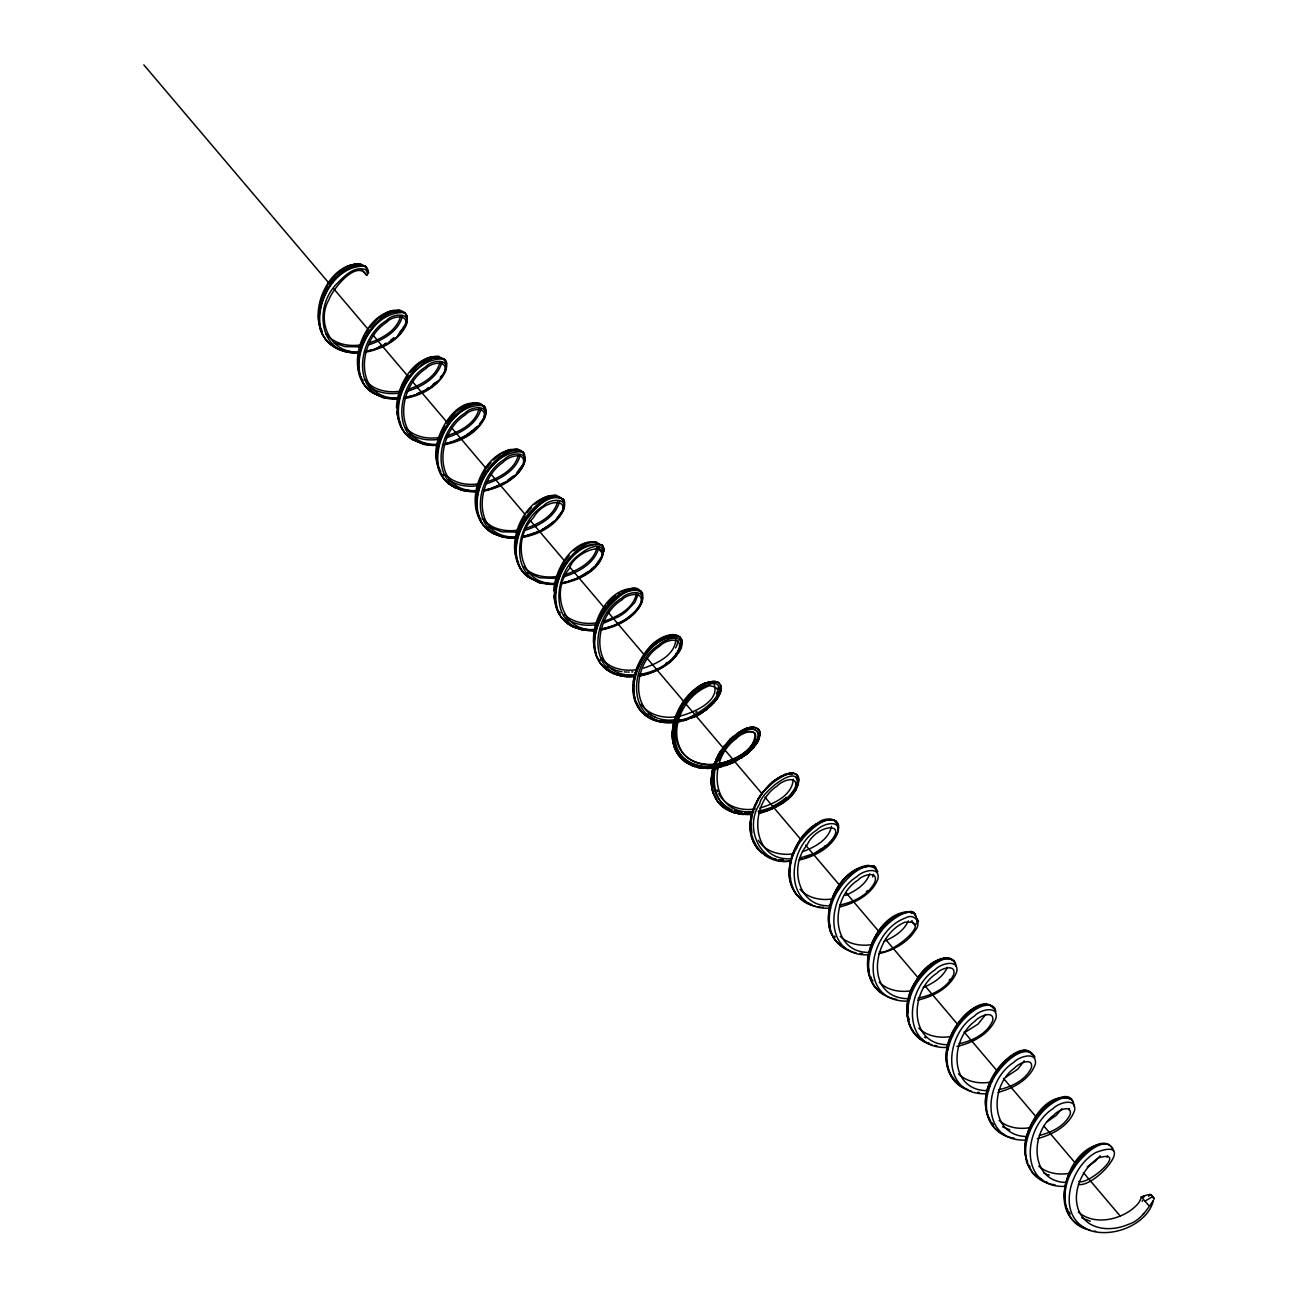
<?xml version="1.0" encoding="UTF-8"?>
<svg xmlns="http://www.w3.org/2000/svg" width="1298" height="1298" viewBox="0 0 1298 1298"><rect width="100%" height="100%" fill="white"/><g stroke="black" fill="none" stroke-linecap="round" stroke-linejoin="round"><path stroke-width="1.5" d="M672.396 734.295L672.283 736.664M711.223 780.066L711.239 782.597M750.066 825.869L750.212 828.546M750.179 827.329L750.439 820.888M789.216 873.343C788.762 853.078 801.239 833.64 818.032 822.964C824.96 816.004 842.662 818.178 837.908 830.72M633.213 685.75L633.246 684.565M479.157 407.994C476.317 423.197 459.914 431.585 446.463 435.966M718.2 687.08L718.005 689.287M672.25 734.214L672.753 729.314M711.207 780.147L711.255 778.832M789.038 870.536L789.427 876.977M1152.851 1197.713L1152.851 1196.48L1144.982 1201.137M636.442 593.575C633.505 608.73 617.102 616.972 603.7 621.336M596.999 547.285C594.013 561.677 578.794 569.806 566.042 574.365M553.694 590.768C555.09 569.238 572.434 538.735 596.691 542.045M751.25 822.429L751.169 825.982M789.849 867.956L789.817 872.662M831.483 826.323C828.838 839.871 814.414 847.383 802.505 851.715M672.299 732.981L673.143 726.799M711.255 778.914L711.969 772.57M750.228 824.863L751.331 815.858M1143.846 1196.091L1143.7 1197.421M598.881 547.204C595.214 563.446 577.886 572.548 563.137 576.961M1151.943 1197.227C1152.673 1191.45 1142.727 1196.967 1141.315 1196.788C1140.228 1203.035 1134.728 1207.335 1129.909 1210.872C1115.063 1220.883 1092.819 1224.533 1078.297 1212.056M397.788 403.629L398.113 400.173M867.989 959.985C870.066 938.227 886.972 910.433 911.245 911.715M789.33 869.628C791.618 847.87 806.626 821.52 830.347 819.638M402.494 315.657C399.054 331.298 382.65 340.222 368.583 344.911M520.32 454.576C516.896 470.217 500.476 479.14 486.426 483.829M1148.714 1196.383C1149.931 1189.39 1156.194 1203.733 1153.727 1197.502M485.046 411.109C481.152 390.017 452.807 415.084 447.778 423.975C433.224 442.099 430.109 476.009 454.803 487.042M956.399 966.832C951.369 944.701 921.661 968.422 916.453 980.379C901.542 999.59 902.937 1034.474 928.459 1043.706M633.375 682.164L634.041 677.313M789.947 866.756L791.18 859.536M721.104 688.605L720.763 691.347M963.246 1087.951C948.416 1080.407 944.668 1061.829 948.173 1046.805M1087.967 1229.758C1111.915 1239.103 1147.724 1224.501 1153.468 1200.261C1147.01 1209.704 1140.455 1220.574 1128.368 1224.387C1115.988 1229.66 1100.672 1230.845 1088.957 1223.284C1065.885 1206.832 1077.811 1170.439 1098.935 1157.735C1128.676 1149.282 1088.665 1185.561 1078.703 1181.472M837.891 827.718C834.03 804.289 799.584 837.956 796.81 847.983C783.749 867.778 788.973 901.591 815.501 906.247M400.579 316.112C397.204 330.276 382.375 338.307 369.654 342.818M439.86 362.418C436.485 376.582 421.655 384.614 408.919 389.14M518.421 455.046C514.787 469.779 499.13 477.972 485.744 482.272M557.702 501.353C554.311 515.517 539.497 523.548 526.761 528.059M908 1002.527L907.854 1013.008M751.461 820.044L752.288 815.225M638.34 594.03L634.884 602.434L625.977 611.78M678.156 640.952L676.696 645.885M917.021 921.191C914.96 899.336 885.512 923.495 880.661 932.24C865.831 950.12 861.629 983.884 885.771 995.907M1074.127 1106.431C1071.531 1081.964 1039.163 1109.433 1034.636 1119.752C1019.725 1138.8 1020.877 1173.441 1046.302 1182.64M406.809 319.843L406.745 315.528L404.749 312.51M672.786 727.967L673.97 723.018M711.742 773.9L712.797 768.789M750.715 819.849L751.639 814.592M441.693 362.807C437.231 378.513 420.682 387.388 406.031 391.72M480.974 409.113C476.512 424.819 459.963 433.694 445.311 438.043M559.519 501.742C555.349 516.847 539.644 525.544 525.706 530.152M437.637 444.743L437.978 442.991M908.275 1000.742L909.038 997.156M947.8 1050.39C951.012 1034.084 961.007 1019.092 974.879 1009.925C980.412 1005.544 994.885 1001.082 995.761 1011.856M602.645 551.407L602.889 547.545M641.926 597.729C641.05 574.284 609.346 599.936 604.884 609.216C589.925 627.567 587.41 662.532 613.062 672.77M759.59 737.134C762.04 731.829 757.14 726.02 751.542 727.253M720.974 689.855L720.568 692.029M715.993 769.584L716.512 767.345M555.869 581.975L556.112 580.806M673.24 725.452L676.453 715.539L681.272 706.047M712.196 771.385L712.472 770.12M948.497 1045.052L949.357 1041.564M398.697 396.685L399.086 394.949M634.284 676.096L635.209 672.461M445.944 367.237L446.366 363.521L445.133 359.952M752.58 814.024L753.603 810.423M320.525 302.32L321.498 298.864M359.806 348.627L360.26 346.891M477.648 487.561L478.102 485.825M516.929 533.867L517.383 532.131M596.22 626.463L596.528 625.312M712.78 768.854L713.137 767.54M751.753 814.803L752.353 812.077M955.604 963.911C947.167 948.627 925.15 971.212 919.114 979.682C906.215 996.588 900.601 1027.448 922.667 1039.568M869.66 873.879C865.944 884.636 855.204 891.158 845.274 895.458M989.271 1087.724L989.774 1086.037M556.712 578.486L557.41 576.182M674.165 721.656L682.667 703.597M713.121 767.589L713.494 766.291M752.094 813.538L752.743 810.828M399.541 393.213L400.644 389.757M438.821 439.519L439.341 437.783M406.274 321.855L406.582 320.833M873.586 874.268L872.613 876.864M909.509 995.371C915.074 978.627 929.011 957.113 948.838 958.459M680.785 645.479C683.997 624.809 654.484 639.297 649.341 649.097C633.992 665.355 624.809 694.738 642.413 712.651M717.129 765.122L717.47 764.019M713.494 766.339L717.486 756.474M791.488 858.303C797.718 840.358 813.083 817.87 834.241 819.784M635.566 671.261C641.39 654.711 654.338 635.614 673.337 634.544M720.504 691.85L720.066 693.44M949.86 1039.828L951.775 1034.701M360.779 345.171L361.363 343.451M478.621 484.089L485.679 469.405M517.902 530.411L518.47 528.692M752.872 811.023L754.122 807.113M912.462 920.947L911.959 922.245M753.992 809.222L755.858 804.517M717.518 691.12L716.366 693.732M753.294 809.774L755.744 803.462M908.275 920.947C903.96 930.99 893.851 937.188 884.149 941.277M322.082 297.145L327.599 285.69M439.908 436.063L440.557 434.359M720.276 692.548L719.433 694.884M758.6 739.941L759.233 738.481M947.329 967.286C943.029 977.264 932.97 983.413 923.332 987.47M558.205 573.894L558.659 572.775M873.797 866.09C842.759 863.527 818.843 908.146 832.083 935.29M361.996 341.747L365.062 335.127M401.277 388.053L402.704 384.695M519.103 526.988L524.96 515.728M718.67 760.725L720.585 756.442M758.973 739.195L756.572 743.673M405.414 323.981L405.885 322.91M405.852 324.516C413.884 305.468 385.62 310.254 379.324 321.044C363.051 335.825 351.433 361.834 363.034 382.634M444.776 370.384L445.246 369.313M523.548 463.272L525.09 458.178L524.311 453.44M562.91 509.676L564.403 501.985M991.575 1081.039L992.289 1079.417M559.114 571.639L561.207 567.258M441.239 432.672L444.5 426.166M754.755 806.074L758.259 798.773M680.217 646.988L679.487 648.546M985.717 1014.452L978.124 1024.025L965.371 1032.121M719.709 693.976L719.06 695.614M716.334 758.908L716.902 757.691M1024.219 1060.855L1017.713 1069.227L1005.658 1077.259M599.887 616.258L600.422 615.171M952.521 1033.013C959.076 1020.196 970.239 1005.236 985.961 1004.847M756.393 803.365C762.672 790.709 772.829 778.443 786.848 774.435M836.983 832.991L836.172 834.582M483.619 417.94L485.549 412.683L485.241 407.653M758.324 740.639L757.042 742.91M993.051 1077.811L993.846 1076.22M1068.822 1109.758L1069.357 1108.703M403.5 383.056L405.219 379.86M682.196 707.945C674.538 721.883 672.25 741.061 683.511 753.83M756.458 802.44L758.941 797.637M600.958 614.084L601.526 613.013M1142.175 1201.315L1142.613 1200.488M721.104 755.404L721.656 754.365M676.355 646.55L675.577 647.929M718.995 695.452L717.226 698.665M404.862 325.084L401.877 329.676M405.301 325.62L398.129 334.884M562.375 510.779L556.339 518.892M522.997 464.376L516.977 472.472M561.774 566.188L564.257 562.066M1034.328 1121.18L1035.187 1119.687M1106.967 1156.956L1107.583 1155.901M679.049 649.341L678.075 650.963M757.14 742.764L760.06 733.386M602.126 611.958L602.726 610.92M718.589 696.199L716.674 699.444M795.885 788.697C807.94 752.743 758.081 788.989 756.88 802.943C739.487 828.027 758.616 867.259 790.92 860.834M795.869 789.752C806.074 756.831 760.304 791.845 759.768 803.738C743.64 827.378 759.801 865.344 790.758 861.045M722.223 753.359C728.324 743.835 742.229 725.387 754.982 733.224C755.777 750.747 733.776 760.222 719.368 763.776M994.706 1074.663L998.486 1068.806M838.686 888.822L839.254 887.848M365.939 333.554L368.843 329.011M682.002 704.668C672.753 719.417 668.811 740.525 680.817 754.949M720.796 750.715C713.17 763.11 708.659 778.654 713.154 792.997M720.098 751.834L718.102 755.322L730.66 738.87L744.728 729.135M917.54 980.899L918.4 979.471M482.272 420.195L482.986 419.059M795.398 789.46L798.189 784.414L799.033 779.319M835.701 835.377L832.764 839.498M1061.91 1108.752L1056.28 1115.339L1047.161 1121.699M759.07 797.799L763.451 791.18M406.144 378.302L408.124 375.317M603.343 609.898L603.992 608.892M680.168 754.089C664.235 728.405 684.224 690.617 712.018 683.511C722.726 681.969 720.65 696.101 714.955 700.871C705.69 712.342 691.574 718.946 677.264 721.38M681.839 704.798L690.195 694.008L699.281 686.317M681.969 704.928L683.446 702.737M720.812 750.731L729.638 739.698L738.513 732.396M759.768 796.664L761.245 794.473M756.62 743.657L754.933 746.009M795.593 789.59L788.795 797.248M756.637 743.576L746.626 754.284M795.917 789.882L790.466 796.534L782.791 802.927M328.556 284.181L336.15 274.787L345.495 267.388M446.398 423.099L456.312 411.515L466.663 404.603M604.641 607.902L606.004 605.988M879.947 931.672L880.888 930.309M564.922 561.077L569.189 555.544M684.581 703.987L685.295 702.964M795.074 790.368L788.957 797.394L781.347 803.17M841.088 885.025L841.721 884.133M1100.087 1155.853L1094.993 1161.483L1087.27 1166.934M685.863 701.942L686.528 701.001M683.316 702.591L696.117 689.189L708.984 682.196M486.685 467.929L490.985 462.477M920.233 976.729L921.191 975.415M481.493 421.347L479.692 423.683M684.078 701.52C691.542 692.58 701.391 681.125 713.9 681.839M762.007 793.403L772.002 782.223M716.593 699.265L715.474 701.001M369.881 327.567L377.767 318.886L387.015 312.493M526.988 512.807L531.401 507.534M723.813 746.415L724.609 745.376M716.025 700.044L713.446 703.338M675.658 654.273L676.307 653.429M999.509 1067.427L1006.128 1060.239L1012.943 1055.096M440.298 377.247L441.239 376.079M440.72 377.75C461.893 349 421.347 354.63 412.764 372.234C395.436 389.968 388.378 426.847 414.419 440.2M480.065 424.154C483.927 419.384 489.005 411.547 484.057 405.852M410.217 372.494L417.031 365.192L425.176 359.368M607.415 604.138L615.755 595.604M748.265 753.002L754.365 746.772M399.93 332.028L400.936 330.844M714.76 701.618L710.282 706.453M753.716 747.551L752.272 749.141M883.873 926.48L885.966 924.16M1040.98 1111.575L1045.263 1107.097M831.32 841.169L832.067 840.341M949.163 980.104L949.909 979.276M765.22 789.33L770.379 783.943M924.192 971.748L926.285 969.541M1081.315 1157.021L1082.354 1155.885M361.315 269.059L366.685 275.371L368.583 272.466L366.409 269.27M595.668 565.247L602.24 556.031L603.716 548.34M479.043 425.338L463.646 437.329L445.068 444.241M650.428 648.059L651.937 646.485M964.495 1017.21L966.539 1015.117M830.558 842.013L828.887 843.668M555.495 520.466C560.347 515.338 566.853 508.07 563.981 500.509M712.618 703.954L705.69 710.184M1004.733 1062.802L1005.739 1061.796M1143.132 1214.149L1143.976 1213.322M493.256 460.027L500.298 454.105M808.443 831.823L809.887 830.412M1083.392 1154.814L1084.447 1153.792M729.654 739.698L733.175 736.42M594.516 566.415L590.639 569.838M593.494 568.183C621.304 536.95 575.403 548.535 569.579 568.329C550.579 590.184 561.774 632.532 594.565 629.433M437.458 381.255L430.709 386.885M475.214 428.356L476.431 427.204M693.732 692.726L695.241 691.363M866.383 891.612L867.291 890.801M553.97 521.212L548.437 525.69M554.278 521.618L540.503 531.06L523.256 536.431M788.129 798.156L779.238 804.533M573.781 550.806L579.249 546.474M534.873 504.127L543.018 498.302M785.387 798.027L786.215 797.297M827.183 845.176L813.992 853.581L799.746 858.059M889.179 921.061L890.266 920.152M709.325 707.053L704.7 710.898M747.372 753.749L748.297 752.986M551.893 523.873C580.823 497.897 545.955 495.576 533.413 517.74C511.315 539.011 519.508 586.274 555.398 583.305M433.175 384.192L434.538 383.072M513.31 475.944L507.534 480.325M592.294 569.108L578.178 578.259L561.158 583.743M772.148 782.353L773.786 780.763M747.405 753.749L732.786 762.721L717.145 767.718L722.369 766.566M824.441 846.41L825.35 845.647M929.465 966.621L930.536 965.761M783.651 799.422L784.544 798.724M1047.454 1105.182L1049.644 1103.495M393.829 337.788L390.941 339.995M394.268 338.324L388.264 342.607M471.158 431.747L472.569 430.628M824.165 847.691C854.311 821.18 817.286 822.186 807.129 844.982C788.713 865.847 797.767 907.156 829.568 905.793M746.48 754.495L732.38 763.013L716.545 767.702M773.933 780.893L781.737 775.685M1087.627 1151.05L1088.697 1150.239M852.218 873.116L853.662 872.061M625.084 612.461L620.282 615.787M666.02 663.246L667.058 662.467M550.222 525.009L537.064 532.732L521.845 537.388M774.841 780.195L785.063 774.273M781.818 800.801L782.759 800.12M823.127 848.47L818.697 851.439M970.693 1011.613L971.715 1010.882M931.591 964.966L932.645 964.219M618.075 593.819L619.617 592.78M587.751 572.045L577.853 577.886L568.573 581.52M704.587 710.752L700.482 713.624M625.458 619.357C633.684 613.321 644.311 604.673 642.591 593.3M658.816 640.66L660.325 639.671M779.887 802.132L780.861 801.466M741.466 758.081L742.521 757.399M703.565 711.45L701.455 712.813M819.444 849.979L820.482 849.298M782.305 803.17L771.547 808.979L759.411 812.743M427.188 388.475L428.762 387.453M429.184 387.94L417.177 394.332L403.759 398.21M466.566 434.911L468.14 433.889M546.912 526.745L542.012 529.73M1050.731 1102.732L1051.802 1102.051M738.546 732.364L745.409 728.795M780.455 804.014L778.135 805.198M624.403 620.038L612.851 626.009L600.049 629.66M580.028 545.971L584.506 543.538M777.859 803.413L778.881 802.781M501.45 453.343L508.037 450.114M700.093 685.782L704.084 683.624M619.26 616.404L604.381 622.894M700.368 713.478L686.09 720.033M778.281 805.36L775.896 806.48M384.516 344.035L386.187 343.078M386.642 343.597L374.1 349.373M464.927 435.917L456.133 440.282M504.322 482.353L500.914 484.235M817.529 852.137L811.347 855.35M775.766 804.63L776.821 804.03M699.249 714.127L683.527 720.779M777.178 806.009L774.76 807.08M741.207 730.774L742.067 730.303M621.888 591.417L623.348 590.671M695.793 712.213L696.896 711.645M1014.046 1054.463L1018.249 1052.564M773.592 805.782L774.679 805.214M346.631 266.755L348.821 265.668M974.717 1009.033L975.69 1008.53M774.89 807.242L772.407 808.248M935.728 962.353L936.702 961.867M422.142 391.347L416.755 393.846M540.293 530.639L531.158 534.533M896.577 915.885L897.583 915.382M733.581 762.461L734.765 761.894M773.722 807.827L771.207 808.8M426.296 358.8L427.383 358.297M544.138 497.734L546.296 496.793M379.227 346.663L381.028 345.836M499.162 485.111L491.78 488.113M705.463 682.813C674.911 695.339 655.539 749.595 692.564 765.836M743.738 729.492L744.581 729.119M771.337 808.946L766.291 810.763M810.049 855.917L804.744 857.929M388.102 311.991L390.211 311.179M783.586 775.036L789.622 773.17M704.863 683.283C741.336 673.402 705.349 718.54 689.595 718.054M624.776 590.038L626.155 589.519M1055.907 1099.909L1056.88 1099.536M585.22 543.245L587.929 542.353M729.947 764.051L724.933 765.836M768.903 809.984L758.616 812.97M349.892 265.23L350.931 264.873M467.734 404.165L468.773 403.792M977.54 1007.735L978.416 1007.41M938.616 961.055L939.509 960.747M707.313 682.521L711.953 681.596M746.269 728.454L752.808 727.269M747.031 728.227L745.458 728.746C750.715 726.085 760.839 726.393 760.011 734.587M899.498 914.587L900.406 914.279M450.487 442.294L452.385 441.677M688.638 718.621L676.339 721.461M429.492 357.485L431.455 356.95M547.318 496.42L549.297 495.885M786.036 774.111L790.32 773.089M643.516 668.162C656.82 663.765 675.301 655.068 675.869 639.07M372.185 349.989L364.43 351.855M487.951 489.297L489.881 488.746M529.243 535.149L525.382 536.22M763.873 811.769L758.713 813.132M1078.443 1184.506C1096.291 1187.394 1138.719 1136.139 1095.934 1152.478C1069.098 1167.08 1054.82 1217.978 1090.45 1230.407M802.018 858.773L799.26 859.487M747.859 727.935L750.779 727.367M407.231 396.928L409.178 396.425M566.642 582.088L562.764 583.013M759.801 808.037C773.397 804.111 792.51 795.479 793.175 779.254M998.048 1092.348C1013.251 1088.405 1029.995 1079.563 1035.398 1063.857C1037.07 1050.699 1018.768 1056.669 1013.641 1062.429C983.381 1081.607 979.568 1142.272 1026.134 1140.05M1037.313 1138.654C1052.516 1134.712 1069.26 1125.869 1074.679 1110.163C1076.35 1097.005 1058.048 1102.976 1052.905 1108.735C1022.662 1127.913 1018.849 1188.579 1065.415 1186.356M391.217 310.871L393.992 310.368M509.043 449.806L510.941 449.4M683.365 720.633L677.037 722.126M758.146 811.25L760.628 810.682M1039.39 1135.442C1051.542 1132.44 1064.895 1126.145 1070.298 1114.155C1071.937 1103.771 1057.189 1110.682 1053.992 1115.031C1029.574 1132.31 1029.882 1181.861 1066.145 1182.446M878.941 953.673C893.332 950.428 907.789 942.705 915.642 929.806C922.051 922.489 913.906 912.689 905.469 918.01C868.2 931.055 855.885 1002.64 908.308 1001.131M709.682 681.807L713.981 681.482M839.368 906.994C854.782 903.376 871.607 894.76 877.837 879.281C880.92 865.425 862.132 870.763 856.81 876.718C825.966 895.506 822.656 957.145 868.995 954.793M642.153 674.246L639.379 674.83M758.6 813.489C775.263 809.287 801.742 796.534 798.124 776.123M799.487 859.99C814.901 856.388 831.758 847.789 838.021 832.342C841.12 818.503 822.348 823.906 817.059 829.86C785.533 849.103 783.57 911.699 830.639 908.081M446.626 443.348L444.679 443.786C460.141 441.158 476.544 433.045 483.7 418.394C488.437 405.722 470.152 408.627 465.203 414.954C435.641 433.337 431.731 492.348 476.837 490.693M484.057 490.222L486.004 489.8M484.43 490.644C499.714 486.88 516.718 479.108 523.289 463.824C526.436 450.828 507.956 456.198 503.3 462.153C474.614 481.104 471.823 538.767 516.117 536.999M917.621 1000.125C933.343 996.621 950.298 987.827 956.61 972.153C959.79 958.362 940.304 963.457 935.079 969.817C904.82 988.995 901.023 1049.66 947.572 1047.437M959.141 1043.819C972.429 1040.801 987.145 1033.841 992.759 1020.601C994.382 1009.584 978.822 1016.302 975.187 1020.991C949.471 1039.568 948.562 1091.618 988.67 1090.677M956.902 1046.431C972.624 1042.927 989.563 1034.133 995.89 1018.459C999.071 1004.668 979.584 1009.763 974.36 1016.123C944.1 1035.301 940.304 1095.966 986.853 1093.743M678.919 716.35C692.126 713.3 720.163 701.845 714.192 684.581M998.47 1089.801C1011.483 1086.913 1025.891 1080.228 1031.521 1067.378C1033.143 1056.686 1018.005 1063.516 1014.598 1068.027C989.547 1085.388 989.579 1136.075 1026.637 1136.513M719.206 763.597C733.467 760.531 749.108 753.116 755.468 739.146C758.324 726.215 740.59 733.143 736.339 738.611C707.069 758.762 709.876 816.62 753.732 811.591M759.525 810.877C773.624 807.908 789.087 800.623 795.447 786.88C798.432 774.565 781.558 780.633 777.405 785.858C748.832 803.754 749.968 860.59 790.612 858.854M839.741 905.047C853.467 902.224 868.265 895.214 874.852 882.137C878.876 870.163 862.31 874.771 858.124 880.06C830.039 897.096 829.471 952.894 869.271 952.44M879.379 951.694C889.065 956.366 936.069 918.919 904.771 922.278C871.737 935.955 863.267 999.33 909.72 998.73M600.39 629.984C616.68 626.512 648.27 612.332 641.309 591.255M639.427 676.031C654.468 673.175 669.216 665.371 678.319 652.797C683.932 647.313 683.851 633.83 673.581 635.355C647.945 641.374 629.708 671.212 634.268 696.831M680.785 721.266L676.875 721.98M1020.179 1052.013L1021.964 1051.721M521.471 537.015L523.435 536.642M717.259 766.437C732.753 763.516 748.605 755.29 756.604 741.174C763.386 731.845 751.591 724.901 743.949 730.628C716.025 742.764 697.691 791.423 730.093 808.865M918.14 998.048C932.126 995.339 947.264 988.184 953.624 974.717C956.837 963.522 940.79 968.097 936.864 973.224C909.72 990.212 908.178 1044.452 947.524 1044.728M952.683 1036.226C941.018 1038.611 927.551 1036.842 918.789 1028.162M716.772 765.852C732.981 762.835 750.569 754.203 757.659 738.432C761.78 724.17 742.294 729.087 736.939 735.398C704.733 755.095 704.149 818.665 751.931 813.732M365.841 352.115C382.05 349.097 399.216 340.352 406.404 324.76C411.223 311.325 391.964 313.84 386.431 320.557C355.263 339.119 350.265 401.212 397.675 399.103M405.122 398.421C421.331 395.403 438.497 386.658 445.685 371.082C450.503 357.631 431.244 360.146 425.695 366.863C394.543 385.425 389.546 447.518 436.955 445.409M483.683 491.05C499.892 488.032 517.058 479.27 524.246 463.694C529.049 450.244 509.806 452.775 504.257 459.476C473.089 478.053 468.091 540.13 515.517 538.021M522.964 537.356C539.173 534.338 556.339 525.576 563.51 510C568.329 496.55 549.086 499.081 543.538 505.782C512.369 524.36 507.372 586.453 554.798 584.343M562.245 583.662C579.103 580.255 600.552 570.341 603.538 551.536C600.455 541.185 586.453 548.811 581.131 553.337C550.92 572.386 548.21 633.018 593.965 630.536M991.753 1081.883C980.266 1084.171 967.059 1082.386 958.443 1073.835M366.15 351.19C381.596 348.497 397.999 340.433 405.154 325.766C409.876 313.094 391.59 316.014 386.642 322.326C357.08 340.725 353.186 399.735 398.291 398.064M483.976 490.125C499.795 487.61 532.342 471.515 522.899 451.801M1069.909 1173.246C1059.217 1175.209 1047.145 1173.603 1038.806 1166.123M787.529 774.289L792.315 774.306M600.163 630.033C616.647 627.259 634.333 618.513 641.764 602.726C646.939 588.627 627.583 591.499 621.807 598.07C589.633 616.453 586.436 680.071 634.041 676.274L628.816 676.582M911.877 990.666C900.536 992.629 887.686 990.634 879.265 982.245M596.95 624.581C586.242 626.317 574.43 624.89 565.62 618.14M439.73 439.211C429.378 440.898 418.037 439.649 409.308 433.467M442.537 445.003C459.427 442.423 477.453 433.5 484.965 417.388C489.784 403.938 470.525 406.452 464.976 413.17C433.824 431.747 428.811 493.824 476.236 491.715M479.011 485.517C468.659 487.204 457.318 485.955 448.589 479.773M639.216 674.522C654.906 671.991 672.056 663.878 679.032 648.724C682.926 635.371 664.625 640.222 659.725 646.144C629.595 664.884 629.384 724.381 674.133 719.887M677.637 719.563C687.275 724.43 737.735 689.335 709.438 685.766C684.565 694.333 667.318 728.616 682.277 752.24M600.503 629.027C616.161 626.545 633.018 618.513 640.401 603.684C645.414 590.428 627.112 593.705 621.953 599.871C591.612 618.026 589.454 678.14 634.511 674.911M596.593 622.845C585.301 624.581 572.678 622.505 564.192 614.36M755.241 808.914C741.58 811.266 725.355 806.691 718.703 793.613M1029.217 1127.784C1018.816 1129.422 1007.248 1127.638 999.184 1120.434M360.795 344.879C348.383 346.874 334.154 343.97 325.976 333.764M478.621 483.813C467.199 485.582 454.349 483.424 445.879 475.003M636.426 669.654C623.867 671.634 609.427 668.535 601.331 658.054M400.076 391.185C387.664 393.18 373.435 390.276 365.241 380.087M403.629 397.74C419.741 395.468 436.955 387.258 444.435 372.088C449.157 359.416 430.871 362.32 425.922 368.632C396.361 387.031 392.467 446.041 437.556 444.387M439.341 437.491C427.431 439.373 413.9 436.874 405.528 427.561M517.902 530.119C506.48 531.888 493.629 529.73 485.16 521.309M557.183 576.426C546.231 578.113 534.062 576.263 525.576 568.686M560.752 582.98C578.519 580.498 605.387 567.729 603.245 546.734M793.532 853.792C781.526 855.658 767.751 852.689 759.995 842.678M832.067 898.995C820.725 900.666 807.924 898.167 800.006 889.341M709.179 683.835L710.298 683.721M870.958 944.749C860.25 946.258 848.34 944.149 840.341 936.426M353.819 264.159L356.35 264.062M359.303 346.858L344.716 346.566L333.521 342.607M398.583 393.18C388.264 394.495 377.053 392.775 368.729 386.187M516.409 532.099L501.839 531.807L489.232 527.004M555.69 578.405L539.4 577.756L527.15 572.402M714.776 766.794C702.461 768.432 688.54 765.074 680.671 754.836M675.382 716.885C662.889 718.54 648.692 714.955 641.066 704.295M873.327 865.88C844.398 865.458 823.662 902.353 829.617 928.914M674.473 721.769L657.129 720.698L643.792 714.03M713.754 768.075L698.924 767.589L687.226 763.175M714.273 766.177C701.861 767.702 687.908 764.279 680.006 753.992M674.441 722.451L670.401 722.58M714.727 764.473C702.883 765.885 689.627 762.348 682.31 752.369M712.002 768.367L713.251 768.254M750.828 814.138L752.207 814.187M714.533 764.23C703.451 765.349 691.282 762.461 683.624 753.927M631.688 671.975L632.921 671.877M633.813 675.593L624.289 675.544M751.656 814.527L740.687 813.927M634.235 676.68L627.551 676.534M673.143 722.564L667.837 722.58M711.953 768.384L701.861 768.156M749.53 814.235L750.909 814.3M750.715 812.305L748.248 812.418M673.857 721.704C626.739 726.961 627.21 664.446 658.832 644.928C664.17 639.362 682.115 632.532 681.239 645.917C674.798 662.889 655.944 672.234 639.168 675.771C657.113 672.591 680.769 661.055 681.953 640.368M712.57 681.32L715.798 681.661M790.498 773.202L791.65 773.056M590.379 541.931L592.018 541.931M358.572 352.553C347.734 353.332 335.955 350.492 328.313 342.38M397.464 398.421L386.123 397.869M397.902 398.908L382.991 397.577L371.52 391.996M436.858 444.857L427.334 444.581M437.264 445.311L424.121 444.403L412.326 439.373M476.236 491.293L470.476 491.342M476.626 491.699L461.731 490.368L450.292 484.868M515.614 537.713L504.273 537.161L495.674 534.646M554.944 584.084L540.033 582.753L527.653 576.669M555.301 584.441L538.702 582.607L526.355 575.582M749.611 814.398L743.17 814.187M593.543 630.39L583.451 629.903L575.339 627.745M593.884 630.731L582.607 630.033L573.197 626.82M472.553 402.997L474.176 402.997M395.371 397.918L392.645 397.934M748.313 814.446L744.5 814.43M514.04 538.183L502.861 537.177L492.559 533.105M791.18 773.17L792.883 773.137M627.972 672.072L629.206 672.072M358.394 352.78C318.545 355.684 313.662 305.744 337.269 283.37C344.23 276.068 354.906 265.327 365.874 269.822C369.297 278.015 369.281 269.189 365.436 266.155M669.297 722.726L666.572 722.548M706.81 768.53L708.075 768.546M359.011 351.758C331.655 354.63 315.933 322.31 328.767 300.065C332.126 289.86 356.788 258.383 366.685 275.371M744.598 812.37L745.815 812.418M626.756 672.056L624.322 671.893M389.935 397.805L391.282 397.886M507.778 536.739L509.124 536.82M626.285 676.453L627.826 676.793M665.306 722.467L666.75 722.678M783.294 860.087L780.796 859.893M783.473 860.379L778.508 859.893M822.007 907.221L823.354 907.302M862.635 953.608L859.957 953.413M868.573 865.279C844.106 868.394 827.881 896.35 828.773 919.665M910.385 911.569C879.022 915.625 855.658 959.628 874.69 986.723M367.691 270.763C361.834 255.446 341.65 270.795 335.111 278.616C321.077 293.932 311.974 318.886 324.565 337.723M626.577 676.712L621.369 675.82M665.501 722.613L662.824 722.223M468.497 490.433L464.538 489.963M586.339 629.368L582.38 628.897M743.446 814.592L732.056 812.159L723.424 807.178M977.8 1092.332L979.13 1092.462M714.533 681.32L716.35 681.791M792.461 773.186L794.733 773.624M350.46 351.953L338.178 348.951L329.53 343.532M468.578 491.228L456.296 488.21M625.328 676.615L619 675.301M664.251 722.499L660.39 721.834M703.029 768.302L699.444 767.783M741.985 814.235L738.27 813.554M349.324 351.385L346.712 351.028M820.677 907.107L818.048 906.75M1094.311 1231.104L1095.626 1231.267M742.213 812.175L739.86 811.85M426.571 443.851L422.71 443.153M937.188 1045.88L934.609 1045.442M1055.031 1184.798L1052.435 1184.376M620.769 671.439L621.937 671.634M661.802 722.191L659.206 721.591M700.579 767.994L698.259 767.54M739.536 813.927L737.086 813.311M543.099 582.575L540.552 582.072M621.661 675.203L617.848 674.392M896.61 999.363L894.062 998.86M1014.452 1138.297L1011.888 1137.794M425.501 444.289L413.786 440.249M737.572 811.412L738.708 811.656M384.695 397.107L382.18 396.523M502.537 536.042L500.022 535.457M856.047 952.829L853.532 952.245M619.617 671.228L617.329 670.709M620.476 675.836L615.577 674.279M658.021 721.315L659.4 721.737M698.178 767.54L694.787 766.615M735.901 813.035L737.134 813.473M775.944 859.13L773.608 858.546M776.107 859.438L772.635 858.513M384.322 397.512L374.408 393.813M344.148 350.525L341.666 349.876M461.991 489.46L459.508 488.811M579.833 628.394L577.35 627.729M1051.169 1184.101L1047.486 1183.062M656.869 721.007L658.232 721.461M735.95 813.197L731.391 811.607M910.839 911.358L912.04 911.926M736.453 811.136L734.262 810.504M1090.271 1221.24L1081.769 1217.832M421.461 442.845L419.027 442.115M892.813 998.551L889.179 997.399M932.078 1044.874L929.644 1044.127M970.141 1090.823L971.358 1091.18M1010.639 1137.486C985.815 1131.986 979.179 1100.217 991.38 1080.374C995.306 1069.341 1025.777 1035.723 1034.165 1057.399M618.14 675.252L614.473 673.873M655.717 720.666L657.08 721.153M733.646 812.548L734.798 812.889M1009.828 1129.844L1002.543 1126.81M616.226 670.385L607.075 666.199M1047.843 1174.641L1049.352 1175.112M536.853 581.033L538.07 581.423M616.631 674.035L614.23 673.24M852.299 951.905L846.491 949.601M654.598 720.293L655.928 720.812M694.69 766.615L692.467 765.836M810.552 904.171L811.688 904.544M674.343 634.771L677.231 636.799M927.713 1042.732L929.384 1043.316M1045.539 1181.667L1047.226 1182.235M653.997 716.788L655.084 717.161M870.114 865.588L871.818 866.415M378.545 395.371L379.746 395.793M496.388 534.305L497.572 534.727M576.134 627.34L573.781 626.463M831.353 819.882L832.261 820.239M968.925 1090.45L964.317 1088.535M1086.767 1229.368C1060.32 1221.304 1060.174 1186.161 1074.647 1167.259C1080.163 1157.816 1106.123 1131.548 1113.603 1150.774M438.562 356.236C413.77 355.782 396.863 385.328 396.523 407.848M556.404 495.171C530.038 495.09 511.947 527.767 514.819 551.975M909.914 911.959C876.036 914.1 850.92 969.184 880.79 992.435M716.804 681.742L717.843 682.342M654.809 720.439L652.423 719.449M732.526 812.175L729.249 810.698M770.249 857.426L771.353 857.832M771.515 858.124L767.086 855.999M911.634 911.569L912.786 912.218M339.281 349.065C330.146 345.803 322.748 338.129 320.087 328.767M417.826 441.693L415.538 440.72M455.955 487.529L457.107 487.999M535.668 580.612C510.146 571.72 510.666 537.534 524.749 518.924C530.59 509.449 554.96 483.943 563.673 501.823M965.355 1088.389L966.978 1089.038M1083.197 1227.324L1084.82 1227.973M614.781 674.133L610.287 671.91M653.721 720.033L651.353 718.962M808.119 902.905L809.206 903.343M809.465 903.765L807.324 902.84M847.529 949.471L848.616 949.925M731.099 809.319L732.137 809.741M1046.383 1174.09L1043.592 1172.84M377.394 394.917C366.49 390.714 359.011 379.925 358.005 368.405M495.219 533.851C456.458 516.426 479.351 447.924 517.74 449.173M886.875 996.442L888.01 996.945M574.641 627.632L572.158 626.317M613.711 673.694L609.297 671.326M768.108 856.502L769.179 856.988M717.307 681.937L718.297 682.586M926.074 1042.083C903.23 1032.916 902.791 1002.299 914.717 984.225C921.905 972.413 939.93 950.444 954.452 961.218M1004.636 1134.695C979.601 1124.263 983.446 1090.174 997.675 1072.31C1004.311 1062.575 1025.355 1041.888 1034.96 1056.961M1043.917 1181.018L1032.884 1173.23L1026.312 1161.548M650.882 715.474L651.904 715.944M924.484 1037.183L925.977 1037.881M572.645 625.961C549.022 615.577 550.693 583.289 564.03 565.23C570.86 554.652 591.271 532.764 602.791 546.993M650.314 718.459L651.58 719.108M728.227 810.179L729.281 810.844M807.064 902.435L805.02 901.38M399.914 310.238C373.37 308.713 354.743 342.623 357.713 366.734M522.623 451.866C490.806 449.968 466.323 495.95 482.029 523.256M455.127 487.902L448.946 483.862M494.489 534.289L489.671 531.304M962.24 1086.864L963.765 1087.659M1080.082 1225.799L1081.607 1226.594M365.273 266.268C334.819 264.24 311.893 305.987 322.212 333.229M404.587 312.623C374.116 310.611 351.223 352.342 361.542 379.6M443.916 359.011C412.537 357.096 388.556 401.617 402.412 429.021M912.38 911.861L913.451 912.575M571.152 625.766L572.548 626.658M649.308 717.924L650.541 718.605M727.205 809.644L728.259 810.341M806.285 902.337L798.692 896.756M845.436 948.497L837.778 942.835M873.424 865.766L874.252 866.334M679.406 636.75C651.32 633.943 630.731 670.174 634.057 695.679M845.404 949.033C823.256 936.994 826.518 905.793 839.757 888.221C846.361 878.065 867.762 856.437 877.837 871.721M570.163 625.198L571.542 626.107M648.319 717.356L649.535 718.07M727.237 809.806L724.333 807.843M766.063 855.463L762.283 852.997M766.226 855.755L759.736 850.823M844.122 947.491L841.234 945.674M647.962 713.884L648.903 714.452M883.678 994.252L875.485 987.47M915.723 917.118L918.481 920.98L915.041 925.377L911.31 920.98M569.205 624.598L570.552 625.539M608.324 670.725L609.622 671.601M648.546 717.502L646.42 716.107M636.182 588.611C609.087 585.982 589.746 622.326 594.095 646.745M476.82 403.759L478.524 405.463M601.655 544.868C570.374 540.406 545.095 589.276 560.33 615.43M873.862 866.009L876.264 868.394M718.232 682.391L719.092 683.17M795.95 774.16L797.313 775.182M373.37 393.44L370.173 390.99M960.763 1085.988C939.914 1072.862 944.1 1042.716 957.178 1025.485C963.927 1015.571 984.565 994.722 994.787 1009.406M1078.606 1224.923C1057.756 1211.797 1061.942 1181.651 1075.02 1164.403C1081.753 1154.506 1102.408 1133.657 1112.613 1148.324M412.748 439.827L409.551 437.426M491.488 532.618L488.308 530.282M910.531 912.267L911.602 913.094M1107.648 1144.203C1080.504 1141.104 1060.661 1177.529 1065.025 1202.013M361.185 264.305C334.105 261.304 314.392 297.664 318.74 322.099M439.195 356.544L440.249 357.372M647.588 716.902L645.512 715.441M685.393 762.056L686.431 762.705M568.264 623.965L569.595 624.938M607.399 670.092L608.665 671.001M803.316 900.617L797.897 895.961M725.485 808.849C717.307 803.689 712.375 794.392 711.418 784.917M365.89 266.69C338.08 259.097 313.694 303.57 320.119 327.81M483.878 405.852C452.807 401.212 427.707 449.157 441.791 475.425M913.046 912.218L914.603 913.484M567.356 623.3L568.654 624.306M606.49 669.427L607.724 670.368M684.5 761.407L685.506 762.072M411.336 438.886L408.253 436.339M602.045 545.176C571.753 535.993 541.769 593.511 561.547 617.28M641.212 591.353C612.202 582.445 583.646 635.241 598.313 659.546M679.649 636.685L681.856 639.703M718.638 682.667L719.449 683.494M796.372 774.435L797.621 775.539M566.48 622.602L567.745 623.64M605.598 668.73L606.815 669.703M644.635 714.76L645.755 715.604M684.598 761.407L682.764 759.979M720.877 805.02L723.457 807.324M840.325 945.009L838.605 943.597M642.964 713.283L644.96 714.841M957.794 1082.451L955.312 1080.277M368.875 389.919L370.611 391.493M447.648 482.775L449.351 484.284M487.026 529.211L488.729 530.671M565.62 621.872L566.869 622.943M605.939 669.005L603.927 667.253M722.564 806.642L719.335 803.43M761.553 852.591L758.941 850.044M644.019 714.095L639.314 709.097L635.209 701.115M444.127 358.929L445.068 359.919M563.105 499.162C548.291 492.413 533.949 509.351 526.112 520.19C515.452 535.896 510.925 560.038 525.544 574.803M913.662 912.64L915.074 914.019M681.937 759.233L682.878 759.995M564.792 621.125L566.025 622.229M605.095 668.292L603.132 666.474M367.659 388.767L369.313 390.406M407.037 435.203L408.692 436.793M446.431 481.639L448.07 483.197M485.793 528.059L487.431 529.584M526.761 575.955C509.773 561.125 514.852 534.435 526.826 518.097C534.435 508.053 550.255 490.336 563.559 499.698M564.013 620.33L565.198 621.466M642.169 712.488L643.208 713.429M682.05 759.249L679.665 756.799M836.983 942.056L838.07 943.305M445.863 480.941L444.224 479.222M327.161 341.179L328.767 342.915M366.49 387.567L368.097 389.27M405.885 433.986L407.458 435.657M445.263 480.422L446.837 482.061M484.641 526.858L486.215 528.448M523.37 566.496L524.441 567.615M564.403 620.687L561.823 617.816M603.473 666.75L601.655 664.819M720.098 804.371L717.908 801.726M758.194 849.249L759.087 850.336M797.134 895.149L798.124 896.366M836.22 941.245L837.275 942.51M602.11 545.03L603.262 546.653M758.275 729.281L759.152 730.433M836.009 820.92L837.583 823.97M875.014 866.918L877.107 871.38M1069.779 1098.838C1043.917 1089.639 1019.108 1135.377 1026.053 1157.638M563.64 619.876L561.158 616.923M602.726 665.939L600.293 663.067M641.65 711.839L634.544 698.908M757.464 848.405L758.324 849.525M796.404 894.322L797.361 895.555M835.49 940.401L836.512 941.699M524.23 453.31C511.526 444.111 496.258 460.676 488.616 470.103C477.339 485.176 470.849 508.199 482.97 524.635M479.952 404.181C454.349 395.322 430.076 440.671 436.955 462.656M993.554 1124.749L991.494 1122.235M954.176 1079.092C939.801 1062.591 946.615 1037.41 959.044 1021.851C965.939 1013.267 983.495 996.02 993.441 1008.189M483.083 519.005L484.089 520.19M442.715 474.273L443.77 475.49M326.074 339.898L327.599 341.699M365.419 386.285L366.945 388.053M404.798 432.721L406.306 434.457M483.554 525.576L485.063 527.231M596.999 546.912L602.353 553.24L604.105 551.05L603.813 549.151M1141.315 1196.788L1148.665 1205.469M143.851 64.9L328.605 282.737M333.846 288.919L367.918 329.075M373.159 335.257L407.231 375.43M412.472 381.612L446.544 421.769M451.785 427.951L485.858 468.124M491.098 474.305L525.155 514.479M530.395 520.644L564.468 560.817M569.708 566.999L603.781 607.172M607.707 611.796L644.408 655.052M647.021 658.151L683.721 701.407M686.334 704.49L762.332 794.1M764.96 797.183L801.645 840.455M805.587 845.079L839.644 885.252M846.199 892.975L878.957 931.591M885.512 939.33L918.27 977.946M924.825 985.669L957.583 1024.3M964.138 1032.024L996.896 1070.639M1003.451 1078.362L1036.21 1116.994M1044.063 1126.258L1075.523 1163.332M1083.376 1172.613L1120.06 1215.869M834.792 939.541L835.782 940.855M796.631 894.711L795.041 892.57M756.766 847.545L757.594 848.681M718.621 802.732L717.242 800.85M679.779 756.815L678.302 755.047M599.952 659.627L600.633 660.455M482.548 524.246L483.976 525.966M444.597 479.579L442.229 476.447M403.775 431.39L405.219 433.175M365.858 386.788L363.456 383.575M325.052 338.567L326.512 340.433M602.434 545.387L603.927 548.405M834.582 936.15L835.231 937.01M559.649 611.991L560.282 612.851M834.127 938.649L835.085 939.995M795.934 893.851L793.808 890.72M756.101 846.653L756.896 847.821M601.299 664.251L599.059 661.217M1070.201 1213.987L1068.465 1211.277M366.052 266.723L367.285 270.276M480.13 517.967L481.023 519.297M362.288 379.048L363.197 380.379M443.591 478.248C431.114 461.163 438.335 437.361 450.422 422.11C457.87 413.299 473.819 397.01 485.274 407.491M402.834 429.995L404.213 431.845M364.835 385.457L361.817 380.639M325.506 339.103L322.472 334.251M758.292 840.244L759.411 841.883M832.894 936.799L834.419 939.103M754.868 844.803L756.231 846.929M713.154 792.883L717.259 800.98M677.069 753.181L678.416 755.063M914.668 913.662L915.479 914.636M563.267 499.227L563.965 500.298M642.429 592.829C631.85 583.483 616.68 598.167 609.573 605.841C598.767 618.675 591.612 636.361 595.863 653.186M872.142 979.601L872.97 980.98M1029.119 1165.28L1029.963 1166.659M990.585 1120.888C979.73 1102.959 987.778 1079.871 1000.58 1065.204C1007.216 1057.821 1023.505 1043.04 1032.056 1054.447M440.849 471.661L438.562 467.361M403.272 430.465C391.428 412.083 400.141 387.81 413.494 372.704C420.292 365.209 437.15 350.168 445.685 361.753M833.186 937.237L830.022 930.666M794.035 891.093L791.764 886.729M754.998 845.063L752.824 840.812M714.922 797.037L716.025 798.984M675.966 751.234L677.199 753.213M599.4 661.493L596.171 655.084M518.567 562.894L516.507 558.448M479.286 516.588L477.842 513.667M400.725 423.959L398.129 417.956M360.698 376.225L361.444 377.653M322.18 331.347L320.72 328.426M915.074 914.263L916.339 918.027M563.673 499.844L564.533 501.677M792.948 889.146L790.953 884.603M753.911 843.116L752.013 838.686M675.009 749.189L676.096 751.266M870.698 976.696L871.38 978.173M720.26 684.468L720.731 685.555M1067.021 1208.357L1067.702 1209.833M1027.675 1162.343L1026.507 1159.244M717.064 789.898L717.826 791.796M359.4 373.207L360 374.733M595.311 651.061L596.106 653.105M555.658 604.3L556.453 606.344M674.197 747.064L675.138 749.222M1065.869 1205.274L1066.404 1206.832M477.226 512.142C471.823 492.753 482.807 472.245 496.874 459.265C502.813 453.067 521.52 442.358 524.408 456.133M437.41 464.262L437.945 465.836M320.119 326.901L319.113 323.737M634.56 696.004L635.241 698.129M791.163 884.976L789.736 880.125M751.331 836.496L752.126 838.946M674.327 747.113L672.737 740.314M908.795 1017.924L909.265 1019.498M515.971 556.891L515.128 553.646M358.848 371.65C354.825 352.585 365.241 333.018 379.032 320.33C385.214 314.505 401.715 303.91 406.501 315.998M798.4 777.129L798.692 778.119M759.638 731.293L759.914 732.299M720.682 685.36L721.023 686.545M876.296 868.962L876.588 869.952M796.388 777.762L796.631 778.686M554.976 602.191L553.808 595.474M1026.783 1161.158C1022.37 1142.662 1031.164 1123.387 1043.965 1110.261C1050.098 1103.803 1067.978 1090.369 1073.43 1102.846M829.941 926.366L829.033 921.953M869.076 972.024L868.151 967.01M790.482 882.77L789.346 877.805M750.796 834.225L751.445 836.739M634.008 696.637L634.803 699.103M711.953 788.421L712.488 790.677M673.127 742.651L673.662 744.906M397.675 416.35L396.75 411.336M954.695 961.932L954.971 963.505M915.739 916.015L915.901 917.232M634.024 693.83L633.635 691.574M790.32 877.237L790.531 878.34M751.915 832.813L751.201 827.151M750.925 834.468L750.422 831.904M789.736 879.33L789.038 874.219M750.715 833.316L750.179 829.519M672.77 741.434L672.494 737.945M720.958 686.35L721.169 688.8M633.473 690.439L633.278 688.118M750.39 830.947L750.098 828.319M711.32 783.716L711.418 784.998M672.461 739.065L672.396 735.512M711.304 783.797L711.223 781.282"/></g></svg>
